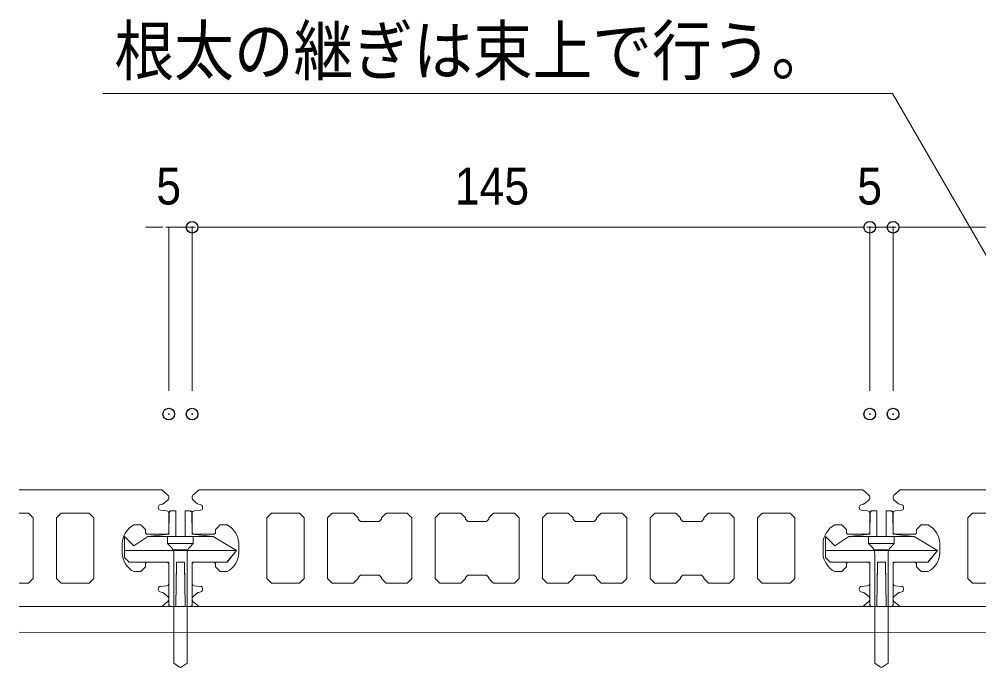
# Model space of a CAD drawing. Units: millimetres, scale not verified. Extents: x -4750 to 4750, y -3000 to 3000.
# Drawn here: x -2150.3 to -1944.9, y 483.8 to 623.8 of the extents above; entities that cross this region are included whole.
import ezdxf
from ezdxf.enums import TextEntityAlignment as Align

# ---------------------------------------------------------------- set-up
doc = ezdxf.new("R2010")
doc.units = ezdxf.units.MM
doc.header["$LTSCALE"] = 5
doc.header["$PDMODE"] = 32
doc.header["$PDSIZE"] = 2.5
for name, color, linetype, lineweight in [('0-0_デッキ', 7, 'Continuous', 9), ('0-2_根太', 7, 'Continuous', 9), ('0-4_0', 7, 'Continuous', 9), ('0-6_文字', 7, 'Continuous', 9), ('0-7_寸法', 7, 'Continuous', 9), ('0-A_WQCS', 7, 'Continuous', 9)]:
    doc.layers.add(name, color=color, linetype=linetype, lineweight=lineweight)
doc.layers.add('0-9_Defpoints', color=7, linetype='Continuous')
doc.styles.add('Osaka', font='')
doc.styles.add('ＭＳ ゴシック', font='')
doc.styles.get('Osaka').set_extended_font_data('Osaka')
doc.styles.get('ＭＳ ゴシック').set_extended_font_data('MS Gothic')

# ---------------------------------------------------------------- blocks, each defined once
blk = doc.blocks.new('25×145開\u30002軸')
at = {"layer": '0-0_デッキ'}
for p, q in [((-1450, 220), (-1450, 214.7)), ((-1446.2, 206.7), (-1426.5, 191)), ((1426.5, 191), (1446.2, 206.7)), ((1450, 214.7), (1450, 220)), ((-1423.1, 189.2), (-1412.2, 186)), ((-1405, 176.2), (-1405, 173.1)), ((1405, 173.1), (1405, 176.2)), ((1412.2, 186), (1423.1, 189.2)), ((-1414.3, 163), (-1440.7, 160.6)), ((1440.7, 160.6), (1414.3, 163)), ((-1250, 20), (-1250, -20)), ((1250, -20), (1250, 20)), ((-1440.7, -160.6), (-1414.3, -163)), ((1414.3, -163), (1440.7, -160.6)), ((-1426.5, -191), (-1446.2, -206.7)), ((-1412.2, -186), (-1423.1, -189.2)), ((-1405, -173.1), (-1405, -176.2)), ((1405, -176.2), (1405, -173.1)), ((1423.1, -189.2), (1412.2, -186)), ((1446.2, -206.7), (1426.5, -191)), ((-1450, -214.7), (-1450, -220)), ((1450, -220), (1450, -214.7))]:
    blk.add_line(p, q, dxfattribs=at)
for points in [[(1446.3, 227.8), (1419.8, 250), (-1419.8, 250), (-1446.3, 227.8)], [(-1450, 150.5), (-1450, 65), (-1445, 60), (-1355, 60)], [(1300, 100), (1330, 100), (1350, 80), (1350, 65), (1355, 60), (1445, 60), (1450, 65), (1450, 150.5)], [(-1355, 60), (-1350, 65), (-1350, 80), (-1330, 100), (-1300, 100)], [(-1300, -100), (-1330, -100), (-1350, -80), (-1350, -65), (-1355, -60), (-1445, -60), (-1450, -65), (-1450, -150.5)], [(1450, -150.5), (1450, -65), (1445, -60), (1355, -60), (1350, -65), (1350, -80), (1330, -100), (1300, -100)], [(-1446.3, -227.8), (-1419.8, -250), (1419.8, -250), (1446.3, -227.8)]]:
    blk.add_lwpolyline(points, dxfattribs=at)
for points in [[(-1130, -130), (-1130, 130), (-1110, 150), (-990, 150), (-970, 130), (-970, -130), (-990, -150), (-1110, -150)], [(-870, -130), (-870, 130), (-850, 150), (-760, 150), (-740, 130), (-740, 125), (-730, 115), (-650, 115), (-640, 125), (-640, 130), (-620, 150), (-530, 150), (-510, 130), (-510, -130), (-530, -150), (-620, -150), (-640, -130), (-640, -125), (-650, -115), (-730, -115), (-740, -125), (-740, -130), (-760, -150), (-850, -150)], [(-390, 150), (-300, 150), (-280, 130), (-280, 125), (-270, 115), (-190, 115), (-180, 125), (-180, 130), (-160, 150), (-70, 150), (-50, 130), (-50, -130), (-70, -150), (-160, -150), (-180, -130), (-180, -125), (-190, -115), (-270, -115), (-280, -125), (-280, -130), (-300, -150), (-390, -150), (-410, -130), (-410, 130)], [(70, -150), (50, -130), (50, 130), (70, 150), (160, 150), (180, 130), (180, 125), (190, 115), (270, 115), (280, 125), (280, 130), (300, 150), (390, 150), (410, 130), (410, -130), (390, -150), (300, -150), (280, -130), (280, -125), (270, -115), (190, -115), (180, -125), (180, -130), (160, -150)], [(640, -130), (620, -150), (530, -150), (510, -130), (510, 130), (530, 150), (620, 150), (640, 130), (640, 125), (650, 115), (730, 115), (740, 125), (740, 130), (760, 150), (850, 150), (870, 130), (870, -130), (850, -150), (760, -150), (740, -130), (740, -125), (730, -115), (650, -115), (640, -125)], [(1130, -130), (1110, -150), (990, -150), (970, -130), (970, 130), (990, 150), (1110, 150), (1130, 130)]]:
    blk.add_lwpolyline(points, close=True, dxfattribs=at)
for centre, radius, start, end in [((-1439.8, 220), 10.2, 129.8056, 180), ((-1439.8, 214.7), 10.2, 180, 231.3402), ((1439.8, 214.7), 10.2, 308.6598, 0), ((1439.8, 220), 10.2, 0, 50.1944), ((-1420.2, 199), 10.2, 231.3402, 253.3008), ((-1415.2, 173.1), 10.2, 275.0796, 0), ((-1415.2, 176.2), 10.2, 0, 73.3008), ((1415.2, 176.2), 10.2, 106.6992, 180), ((1415.2, 173.1), 10.2, 180, 264.9204), ((1420.2, 199), 10.2, 286.6992, 308.6598), ((-1439.8, 150.5), 10.2, 95.0796, 180), ((1439.8, 150.5), 10.2, 0, 84.9204), ((-1344.2, 16.8), 94.2, 1.9679, 62.0493), ((1344.2, 16.8), 94.2, 117.9507, 178.0321), ((-1344.2, -16.8), 94.2, 297.9507, 358.0321), ((1344.2, -16.8), 94.2, 181.9679, 242.0493), ((-1439.8, -150.5), 10.2, 180, 264.9204), ((-1415.2, -173.1), 10.2, 0, 84.9204), ((1415.2, -173.1), 10.2, 95.0796, 180), ((1439.8, -150.5), 10.2, 275.0796, 0), ((-1420.2, -199), 10.2, 106.6992, 128.6598), ((-1415.2, -176.2), 10.2, 286.6992, 0), ((1415.2, -176.2), 10.2, 180, 253.3008), ((1420.2, -199), 10.2, 51.3402, 73.3008), ((-1439.8, -214.7), 10.2, 128.6598, 180), ((-1439.8, -220), 10.2, 180, 230.1944), ((1439.8, -214.7), 10.2, 0, 51.3402), ((1439.8, -220), 10.2, 309.8056, 0)]:
    blk.add_arc(centre, radius, start, end, dxfattribs=at)
blk = doc.blocks.new('シンボル-29')
at = {"layer": '0-0_デッキ'}
for p, q in [((-4690.1, 250), (-5300, 250)), ((-4663.6, 227.8), (-4690.1, 250)), ((-4683.4, 191), (-4663.7, 206.7)), ((-4659.9, 214.7), (-4659.9, 220)), ((-4704.9, 173.1), (-4704.9, 176.2)), ((-4697.7, 186), (-4686.8, 189.2)), ((-5300, 150), (-5259.9, 150)), ((-5259.9, 150), (-5239.9, 130)), ((-5239.9, 130), (-5239.9, -130)), ((-5139.9, 130), (-5119.9, 150)), ((-5139.9, -130), (-5139.9, 130)), ((-5119.9, 150), (-4999.9, 150)), ((-4999.9, 150), (-4979.9, 130)), ((-4979.9, 130), (-4979.9, -130)), ((-4669.2, 160.6), (-4695.6, 163)), ((-4659.9, 65), (-4659.9, 150.5)), ((-4809.9, 100), (-4779.9, 100)), ((-4779.9, 100), (-4759.9, 80)), ((-4759.9, 80), (-4759.9, 65)), ((-4759.9, 65), (-4754.9, 60)), ((-4754.9, 60), (-4664.9, 60)), ((-4664.9, 60), (-4659.9, 65)), ((-4859.9, -20), (-4859.9, 20)), ((-4759.9, -80), (-4779.9, -100)), ((-4754.9, -60), (-4759.9, -65)), ((-4759.9, -65), (-4759.9, -80)), ((-4664.9, -60), (-4754.9, -60)), ((-4659.9, -65), (-4664.9, -60)), ((-4659.9, -150.5), (-4659.9, -65)), ((-4779.9, -100), (-4809.9, -100)), ((-5259.9, -150), (-5300, -150)), ((-5239.9, -130), (-5259.9, -150)), ((-5119.9, -150), (-5139.9, -130)), ((-4999.9, -150), (-5119.9, -150)), ((-4979.9, -130), (-4999.9, -150)), ((-4695.6, -163), (-4669.2, -160.6)), ((-4704.9, -176.2), (-4704.9, -173.1)), ((-4686.8, -189.2), (-4697.7, -186)), ((-4663.7, -206.7), (-4683.4, -191)), ((-4690.1, -250), (-4663.6, -227.8)), ((-4659.9, -220), (-4659.9, -214.7)), ((-5300, -250), (-4690.1, -250))]:
    blk.add_line(p, q, dxfattribs=at)
for centre, radius, start, end in [((-4670.1, 214.7), 10.2, 308.6598, 360), ((-4670.1, 220), 10.2, 360, 50.1944), ((-4694.7, 176.2), 10.2, 106.6992, 180), ((-4694.7, 173.1), 10.2, 180, 264.9204), ((-4689.7, 199), 10.2, 286.6992, 308.6598), ((-4670.1, 150.5), 10.2, 360, 84.9204), ((-4765.7, 16.8), 94.2, 117.9507, 178.0321), ((-4765.7, -16.8), 94.2, 181.9679, 242.0493), ((-4694.7, -173.1), 10.2, 95.0796, 180), ((-4670.1, -150.5), 10.2, 275.0796, 0), ((-4694.7, -176.2), 10.2, 180, 253.3008), ((-4689.7, -199), 10.2, 51.3402, 73.3008), ((-4670.1, -214.7), 10.2, 0, 51.3402), ((-4670.1, -220), 10.2, 309.8056, 360)]:
    blk.add_arc(centre, radius, start, end, dxfattribs=at)
for p in [(-3109.9, 0), (-109.9, 0)]:
    blk.add_blockref('25×145開\u30002軸', p, dxfattribs=at)
blk = doc.blocks.new('_DOT')
at = {"layer": '0-4_0'}
for p, q in [((-10, 0), (-20, 0)), ((-5, 0), (5, 0))]:
    blk.add_line(p, q, dxfattribs=at)
blk = doc.blocks.new('グループ-29-1')
at = {"layer": '0-A_WQCS'}
for p, q in [((-48.2, 329.1), (-49.8, 234.5)), ((-20, 335), (-42.2, 335)), ((-20, 335), (-20, 329.2)), ((-20, 329.2), (-20, 234.7)), ((20, 329.2), (20, 335)), ((42.2, 335), (20, 335)), ((20, 234.7), (20, 329.2)), ((49.8, 234.5), (48.2, 329.1)), ((-140, 225), (140, 225)), ((240, 165), (-240, 165)), ((200, 115), (240, 165)), ((-50, 105.6), (-50, -69)), ((-16.9, 105.3), (-19.9, -69.2)), ((19.9, -69.2), (16.9, 105.3)), ((50, -69), (50, 105.6)), ((-44, -75), (-20, -75)), ((-19.9, -69.2), (-20, -75)), ((20, -75), (19.9, -69.2)), ((20, -75), (44, -75))]:
    blk.add_line(p, q, dxfattribs=at)
blk.add_lwpolyline([(-240, 225), (-200, 185), (-140, 225), (-49.8, 235), (-48.2, 329.1), (-42.2, 335), (-20, 335), (-20, 225), (20, 225), (20, 335), (42.2, 335), (48.2, 329.1), (49.8, 235), (140, 225), (240, 165), (198.9, 115), (50, 115), (50, -69), (44, -75), (20, -75), (16.7, 115), (-16.7, 115), (-20, -75), (-44, -75), (-50, -69), (-50, 115), (-220, 115), (-240, 135)], close=True, dxfattribs=at)
for centre, start, end in [((-42.2, 329), 90, 179), ((42.2, 329), 1, 90), ((-44, -69), 180, 270), ((44, -69), 270, 0)]:
    blk.add_arc(centre, 6, start, end, dxfattribs=at)
blk = doc.blocks.new('グループ-30-1')
at = {"layer": '0-A_WQCS'}
for p, q in [((55, 225), (55, 195)), ((55, 195), (-55, 195)), ((-55, 195), (-39.9, 179.9)), ((28.2, 168.2), (-28.2, 168.2)), ((55, 195), (39.9, 179.9)), ((-28.2, 151.6), (-28.2, -317)), ((28.2, 151.6), (28.2, -317)), ((-28.2, -317), (-3.6, -334.2)), ((-3.6, -334.2), (0, -335))]:
    blk.add_line(p, q, dxfattribs=at)
for points in [[(55, 225), (-55, 225), (-55, 195)], [(0, -335), (3.6, -334.2), (28.2, -317)]]:
    blk.add_lwpolyline(points, dxfattribs=at)
for centre, start, end in [((-68.2, 151.6), 0, 45), ((68.2, 151.6), 135, 180)]:
    blk.add_arc(centre, 40, start, end, dxfattribs=at)
blk = doc.blocks.new('グループ-31-1')
at = {"layer": '0-A_WQCS'}
for name in ['グループ-29-1', 'グループ-30-1']:
    blk.add_blockref(name, (0, 0), dxfattribs=at)
blk = doc.blocks.new('WQCS2016断')
at = {"layer": '0-A_WQCS'}
blk.add_blockref('グループ-31-1', (0, 0), dxfattribs=at)
blk = doc.blocks.new('グループ-467-1')
at = {"layer": '0-2_根太'}
for p, q in [((-8435.1, -8586.4), (-13605, -8586.4)), ((-8435.1, -8696.5), (-13605.1, -8696.4))]:
    blk.add_line(p, q, dxfattribs=at)

msp = doc.modelspace()

# ---------------------------------------------------------------- linework, layer by layer
at = {"layer": '0-6_文字'}
for q in [(-2132.392, 607.852), (-1891.753, 483.825)]:
    msp.add_line((-1963.36, 607.852), q, dxfattribs=at)
at = {"layer": '0-7_寸法'}
for p, q in [((-2120.752, 579.236), (-2123.256, 579.236)), ((-2118.248, 544.236), (-2118.248, 579.236)), ((-2118.248, 579.236), (-2113.248, 579.236)), ((-2113.248, 544.236), (-2113.248, 579.236)), ((-2113.248, 544.236), (-2113.248, 579.236)), ((-2110.745, 579.236), (-1970.752, 579.236)), ((-2110.745, 579.236), (-2108.241, 579.236)), ((-1970.752, 579.236), (-1973.256, 579.236)), ((-1968.248, 544.236), (-1968.248, 579.236)), ((-1968.248, 544.236), (-1968.248, 579.236)), ((-1968.248, 579.236), (-1963.248, 579.236)), ((-1963.248, 544.236), (-1963.248, 579.236)), ((-1963.248, 544.236), (-1963.248, 579.236)), ((-1960.745, 579.236), (-1820.752, 579.236)), ((-1960.745, 579.236), (-1958.241, 579.236))]:
    msp.add_line(p, q, dxfattribs=at)
at = {"layer": '0-9_Defpoints'}
for p in [(-2113.248, 579.236), (-1968.248, 579.236), (-1963.248, 579.236), (-2118.248, 539.236), (-2113.248, 539.236), (-1968.248, 539.236), (-1963.248, 539.236)]:
    msp.add_point(p, dxfattribs=at)

# ---------------------------------------------------------------- block references
at = {"layer": '0-0_デッキ', "xscale": 0.05, "yscale": 0.05}
msp.add_blockref('シンボル-29', (-1885.253, 510.494), dxfattribs=at)
at = {"layer": '0-2_根太', "xscale": 0.05, "yscale": 0.05}
msp.add_blockref('グループ-467-1', (-1470, 927.316), dxfattribs=at)
at = {"layer": '0-7_寸法', "xscale": 0.1251862, "yscale": 0.1251862}
for p in [(-2118.248, 579.236), (-1968.248, 579.236), (-1968.248, 579.236)]:
    msp.add_blockref('_DOT', p, dxfattribs=at)
at = {"layer": '0-7_寸法', "xscale": 0.1251862, "yscale": 0.1251862, "rotation": 180}
for p in [(-2113.248, 579.236), (-2113.248, 579.236), (-1963.248, 579.236), (-1963.248, 579.236)]:
    msp.add_blockref('_DOT', p, dxfattribs=at)
at = {"layer": '0-A_WQCS', "xscale": 0.05, "yscale": 0.05}
for p in [(-2115.748, 501.743), (-1965.748, 501.743)]:
    msp.add_blockref('WQCS2016断', p, dxfattribs=at)

# ---------------------------------------------------------------- texts
at = {"layer": '0-6_文字', "style": 'ＭＳ ゴシック', "width": 0.9}
msp.add_text('根太の継ぎは束上で行う。', height=10.41, dxfattribs=at).set_placement((-2129.874, 608.734), align=Align.BOTTOM_LEFT)
at = {"layer": '0-7_寸法', "style": 'Osaka', "width": 0.9}
for s, p in [('5', (-2120.919, 581.736)), ('145', (-2057.037, 581.736)), ('5', (-1970.919, 581.736))]:
    msp.add_text(s, height=7.918, dxfattribs=at).set_placement(p, align=Align.BOTTOM_LEFT)

doc.saveas('drawing.dxf')
